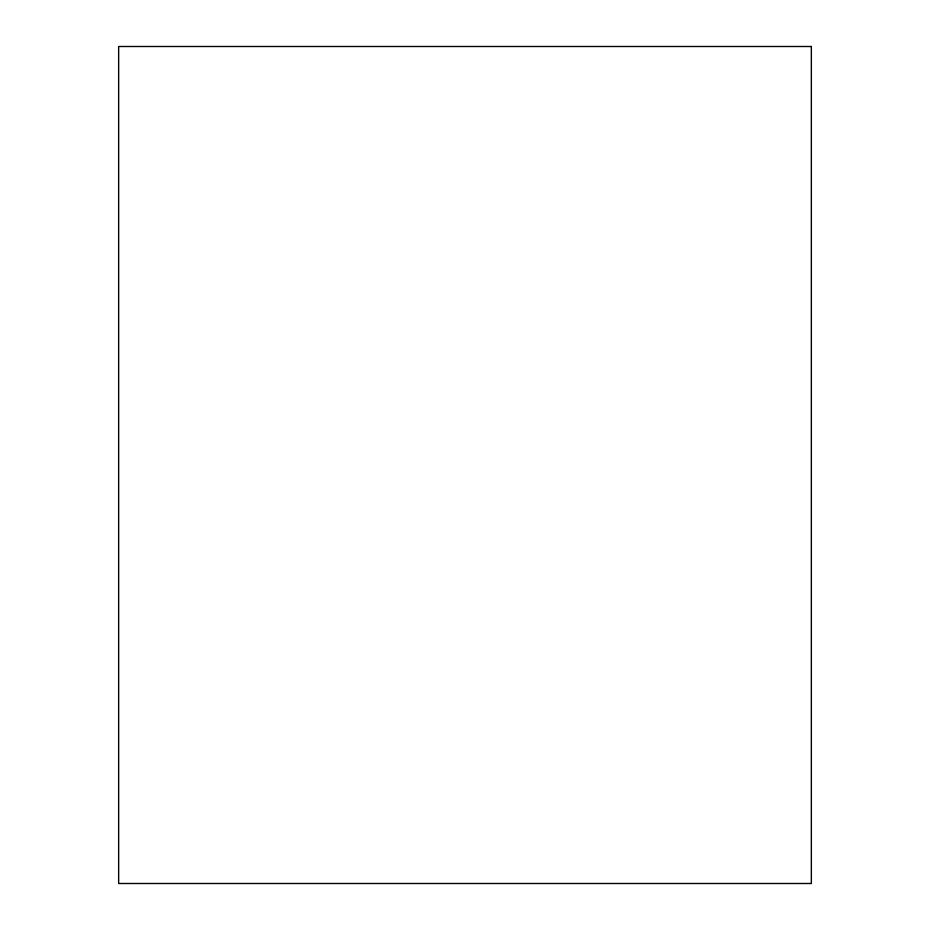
<?xml version="1.0" encoding="UTF-8"?>
<svg xmlns="http://www.w3.org/2000/svg" width="930" height="930" viewBox="0 0 930 930"><rect width="100%" height="100%" fill="white"/><g stroke="black" fill="none" stroke-linecap="round" stroke-linejoin="round"><path stroke-width="1.4" d="M811.344 46.5L118.656 46.5L118.656 883.5L811.344 883.5L811.344 46.5"/></g></svg>
